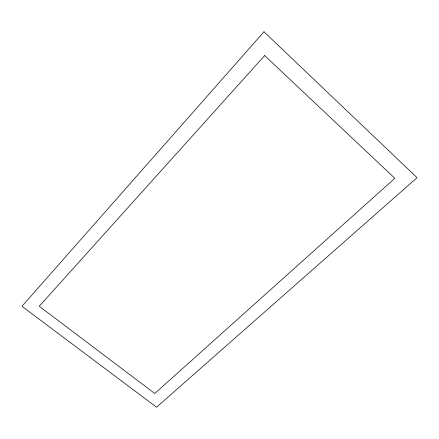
<?xml version="1.0" encoding="UTF-8"?>
<svg xmlns="http://www.w3.org/2000/svg" width="439" height="439" viewBox="0 0 439 439"><rect width="100%" height="100%" fill="white"/><g stroke="black" fill="none" stroke-linecap="round" stroke-linejoin="round"><path stroke-width="0.66" d="M263.987 31.778L21.95 306.296L156.542 407.222L417.05 177.674L263.987 31.778M264.668 55.572L39.252 306.252L154.78 393.492L394.837 178.3L264.668 55.572"/></g></svg>
